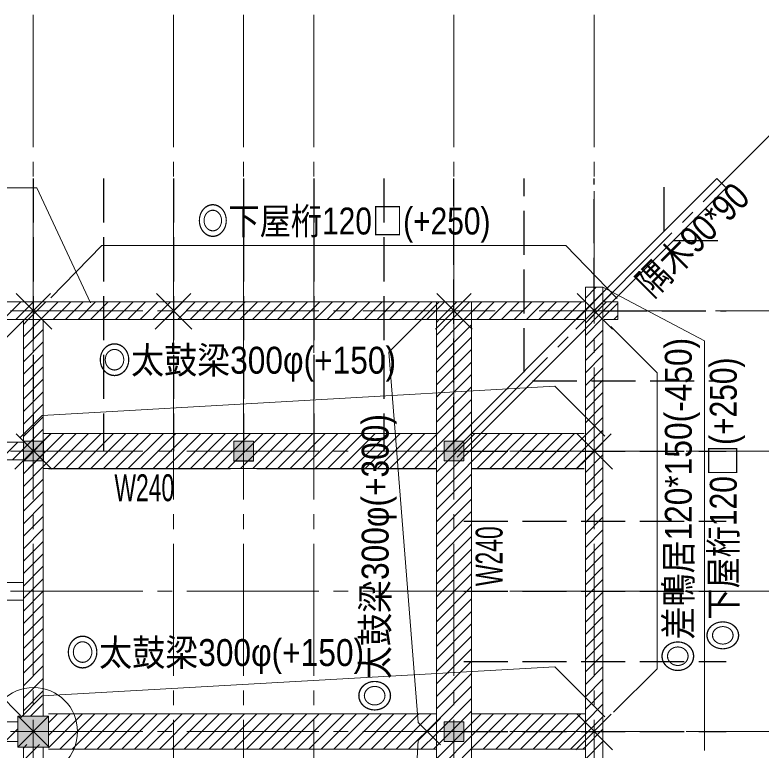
# Model space of a CAD drawing. Units: millimetres at full size, sheet at 1:100; details may follow other scales. Extents: x -20206 to -461, y -13906 to 13689.
# Drawn here: x -10177 to -5095, y -6166 to -1161 of the extents above; entities that cross this region are included whole.
import ezdxf
from ezdxf.enums import TextEntityAlignment as Align

# ---------------------------------------------------------------- set-up
doc = ezdxf.new("R2010")
doc.units = ezdxf.units.MM
doc.header["$LTSCALE"] = 100
doc.linetypes.add('CHAIN2', pattern=[12, 9, -1, 1, -1])
doc.linetypes.add('DASHED3', pattern=[4, 3, -1])
for name, color, linetype, lineweight in [('1-0_通り心', 253, 'CHAIN2', 9), ('1-1_構造・躯体', 7, 'Continuous', 18), ('1-3_仕上げ', 3, 'DASHED3', 25), ('1-4_見え掛り', 5, 'Continuous', 15), ('1-B_予備', 4, 'Continuous', 9), ('1-C_ハッチ', 253, 'Continuous', 9), ('1-E_文字', 3, 'Continuous', 9)]:
    doc.layers.add(name, color=color, linetype=linetype, lineweight=lineweight)
doc.styles.add('ＭＳ Ｐゴシック', font='')
doc.styles.get('ＭＳ Ｐゴシック').set_extended_font_data('MS PGothic')

msp = doc.modelspace()

# ---------------------------------------------------------------- linework, layer by layer
at = {"layer": '1-0_通り心'}
for p, q in [((-10051.7, -1161.4), (-10051.7, -13330)), ((-9096.7, -1161.4), (-9096.7, -13330)), ((-8619.2, -1161.4), (-8619.2, -13330)), ((-8141.7, -1161.4), (-8141.7, -13330)), ((-7186.7, -1161.4), (-7186.7, -13330)), ((-6231.7, -1161.4), (-6231.7, -13330)), ((-7186.7, -4130.5), (-4884.4, -1828.1)), ((-9096.7, -2531.3), (-9096.7, -3748)), ((-7186.7, -2531.3), (-7186.7, -3748)), ((-19806.3, -3175.5), (-4970.9, -3175.5)), ((-19806.3, -4130.5), (-4970.9, -4130.5)), ((-19806.3, -5085.5), (-4970.9, -5085.5)), ((-19806.3, -6040.5), (-4970.9, -6040.5))]:
    msp.add_line(p, q, dxfattribs=at)
at = {"layer": '1-1_構造・躯体', "color": 6, "lineweight": 20}
for points in [[(-10117.9, -4198), (-9982.9, -4198), (-9982.9, -4063), (-10117.9, -4063)], [(-8686.7, -4198), (-8551.7, -4198), (-8551.7, -4063), (-8686.7, -4063)], [(-8686.1, -4199.3), (-8551.1, -4199.3), (-8551.1, -4064.3), (-8686.1, -4064.3)], [(-7253.6, -4198), (-7118.6, -4198), (-7118.6, -4063), (-7253.6, -4063)], [(-7253.6, -6108), (-7118.6, -6108), (-7118.6, -5973), (-7253.6, -5973)]]:
    msp.add_lwpolyline(points, close=True, dxfattribs=at)
at = {"layer": '1-1_構造・躯体'}
msp.add_lwpolyline([(-10158.1, -6145.5), (-9948.1, -6145.5), (-9948.1, -5935.5), (-10158.1, -5935.5)], close=True, dxfattribs=at)
at = {"layer": '1-3_仕上げ'}
for p, q in [((-10051.7, -2275.5), (-10051.7, -4130.5)), ((-9574.2, -2275.5), (-9574.2, -4130.5)), ((-9096.7, -2275.5), (-9096.7, -4130.5)), ((-8619.2, -2275.5), (-8619.2, -4130.5)), ((-8141.7, -2275.5), (-8141.7, -4130.5)), ((-7664.2, -2275.5), (-7664.2, -4130.5)), ((-7186.7, -4063.6), (-7186.7, -2275.5)), ((-6709.2, -3594.6), (-6709.2, -2275.5)), ((-6231.7, -3115.5), (-6231.7, -2275.5)), ((-5754.2, -2634.3), (-5754.2, -2275.5)), ((-5690.6, -2698), (-5331.7, -2698)), ((-6171.7, -3175.5), (-5331.7, -3175.5)), ((-6650.9, -3653), (-5331.7, -3653)), ((-7119.9, -4130.5), (-5331.7, -4130.5)), ((-7119.9, -4608), (-5331.7, -4608)), ((-7119.9, -5085.5), (-5331.7, -5085.5)), ((-7119.9, -5563), (-5331.7, -5563)), ((-7119.9, -6040.5), (-5331.7, -6040.5))]:
    msp.add_line(p, q, dxfattribs=at)
at = {"layer": '1-4_見え掛り'}
for p, q in [((-6171.7, -3051.8), (-5395.4, -2275.5)), ((-6171.7, -3015.5), (-6291.7, -3015.5)), ((-6291.7, -3015.5), (-6291.7, -10975.5)), ((-6291.7, -3015.5), (-6171.7, -3015.5)), ((-6291.7, -3115.5), (-6291.7, -3015.5)), ((-6171.7, -3015.5), (-6171.7, -10975.5)), ((-7228.8, -4108.8), (-6171.7, -3051.8)), ((-17815.4, -3115.5), (-6299.2, -3115.5)), ((-7306.7, -3115.5), (-7306.7, -9986.8)), ((-7066.7, -3115.5), (-7066.7, -9916.8)), ((-6164.2, -3115.5), (-6071.7, -3115.5)), ((-6071.7, -3235.5), (-6071.7, -3115.5)), ((-17815.4, -3235.5), (-6299.2, -3235.5)), ((-10119.2, -5936.1), (-10119.2, -3243)), ((-9984.2, -5936.1), (-9984.2, -3243)), ((-6164.2, -3235.5), (-6071.7, -3235.5)), ((-9984.2, -4010.5), (-7306.7, -4010.5)), ((-9926.7, -4011.8), (-8709.2, -4011.8)), ((-8529.2, -4011.8), (-7306.7, -4011.8)), ((-6299.2, -4010.5), (-7066.7, -4010.5)), ((-7066.7, -4011.8), (-6299.2, -4011.8)), ((-13804.2, -4070.5), (-10119.2, -4070.5)), ((-13804.2, -4190.5), (-10119.2, -4190.5)), ((-9984.2, -4250.5), (-7306.7, -4250.5)), ((-9948.1, -4251.8), (-8709.2, -4251.8)), ((-8529.2, -4251.8), (-7306.7, -4251.8)), ((-7066.7, -4250.5), (-6299.2, -4250.5)), ((-7066.7, -4251.8), (-6299.2, -4251.8)), ((-13804.2, -5025.5), (-10119.2, -5025.5)), ((-13804.2, -5145.5), (-10119.2, -5145.5)), ((-9948.1, -5920.5), (-7306.7, -5920.5)), ((-7066.7, -5920.5), (-6291.7, -5920.5)), ((-13780.1, -5973), (-10157.7, -5973)), ((-7306.7, -6040.5), (-7066.7, -6040.5)), ((-13780.1, -6108), (-10157.7, -6108)), ((-10119.2, -9793), (-10119.2, -6144.1)), ((-9984.2, -9793), (-9984.2, -6144.1)), ((-9948.1, -6160.5), (-7306.7, -6160.5)), ((-7066.7, -6160.5), (-6291.7, -6160.5))]:
    msp.add_line(p, q, dxfattribs=at)
msp.add_lwpolyline([(-7165.1, -4172.5), (-5331.7, -2339.1), (-5395.4, -2275.5)], dxfattribs=at)
at = {"layer": '1-B_予備'}
for p, q in [((-13379.9, -2339.1), (-10028.7, -2339.1)), ((-9661.2, -3122), (-10028.7, -2339.1)), ((-9585.3, -2731.5), (-9932.3, -3086.5)), ((-9585.3, -2731.5), (-6424.9, -2731.5)), ((-6074.1, -3093), (-6424.9, -2731.5)), ((-7288.4, -3115.5), (-7629.8, -3456.8)), ((-10120.6, -3243), (-10480, -3602.4)), ((-6117.2, -3283.4), (-5802.9, -3597.7)), ((-7629.8, -3456.8), (-7430.7, -5979.2)), ((-5802.9, -5613), (-5802.9, -3597.7)), ((-10143, -4040.5), (-9990.4, -3887.9)), ((-10139.2, -5930.2), (-10480.6, -5588.9)), ((-6099.1, -5909.2), (-5802.9, -5613)), ((-10143, -5950.5), (-9990.4, -5797.9)), ((-7278.1, -5949.2), (-7430.7, -6101.8)), ((-7278.1, -6131.7), (-7430.7, -5979.2))]:
    msp.add_line(p, q, dxfattribs=at)
at = {"layer": '1-B_予備', "color": 3, "lineweight": 25}
for p, q in [((-10176.7, -3300.5), (-9934.9, -3058.6)), ((-9926.7, -3300.5), (-10168.6, -3058.6)), ((-9221.7, -3300.5), (-8979.9, -3058.6)), ((-8971.7, -3300.5), (-9213.6, -3058.6)), ((-7311.7, -3300.5), (-7069.9, -3058.6)), ((-7311.7, -3300.5), (-7069.9, -3058.6)), ((-7061.7, -3300.5), (-7303.6, -3058.6)), ((-7061.7, -3300.5), (-7303.6, -3058.6)), ((-6356.7, -3300.5), (-6114.9, -3058.6)), ((-6106.7, -3300.5), (-6348.6, -3058.6)), ((-10176.7, -4254.1), (-9934.9, -4012.3)), ((-9926.7, -4254.1), (-10168.6, -4012.3)), ((-6356.7, -4254.1), (-6114.9, -4012.3)), ((-6106.7, -4254.1), (-6348.6, -4012.3)), ((-10158.1, -6145.5), (-9948.1, -5935.5)), ((-9946.7, -6144.1), (-10155.4, -5935.5)), ((-6356.7, -6164.1), (-6114.9, -5922.3)), ((-6106.7, -6164.1), (-6348.6, -5922.3))]:
    msp.add_line(p, q, dxfattribs=at)
at = {"layer": '1-B_予備'}
for points in [[(-6171.7, -3015.5), (-5480.4, -3379.2), (-5480.4, -6168.6)], [(-6159.4, -4030.2), (-6500.8, -3688.8), (-9990.4, -3887.9)], [(-6159.4, -5940.2), (-6500.8, -5598.8), (-9990.4, -5797.9)], [(-7288.8, -10004.6), (-7630.1, -9663.2), (-7430.7, -6101.8)]]:
    msp.add_lwpolyline(points, dxfattribs=at)
at = {"layer": '1-B_予備', "color": 8}
for points in [[(-9982.9, -4063), (-10117.9, -4063), (-9982.9, -4198), (-10117.9, -4198)], [(-8551.7, -4063), (-8686.7, -4063), (-8551.7, -4198), (-8686.7, -4198)], [(-8551.1, -4064.3), (-8686.1, -4064.3), (-8551.1, -4199.3), (-8686.1, -4199.3)], [(-7118.6, -4063), (-7253.6, -4063), (-7118.6, -4198), (-7253.6, -4198)], [(-10158.1, -5935.5), (-10158.1, -6142.7), (-9948.1, -5935.5), (-9948.1, -6142.7)], [(-10157.7, -5973), (-10155.4, -5973), (-10157.7, -5935.5), (-10155.4, -5935.5)], [(-7118.6, -5973), (-7253.6, -5973), (-7118.6, -6108), (-7253.6, -6108)]]:
    msp.add_solid(points, dxfattribs=at)
at = {"layer": '1-C_ハッチ'}
for p, q in [((-6291.7, -3089.2), (-6218, -3015.5)), ((-6291.7, -3174.1), (-6171.7, -3054.1)), ((-10256.3, -3235.5), (-10136.3, -3115.5)), ((-10171.5, -3235.5), (-10051.5, -3115.5)), ((-10086.6, -3235.5), (-9966.6, -3115.5)), ((-10001.8, -3235.5), (-9881.8, -3115.5)), ((-9916.9, -3235.5), (-9796.9, -3115.5)), ((-9832.1, -3235.5), (-9712.1, -3115.5)), ((-9747.2, -3235.5), (-9627.2, -3115.5)), ((-9662.4, -3235.5), (-9542.4, -3115.5)), ((-9577.5, -3235.5), (-9457.5, -3115.5)), ((-9492.7, -3235.5), (-9372.7, -3115.5)), ((-9407.8, -3235.5), (-9287.8, -3115.5)), ((-9323, -3235.5), (-9203, -3115.5)), ((-9238.1, -3235.5), (-9118.1, -3115.5)), ((-9153.3, -3235.5), (-9033.3, -3115.5)), ((-9068.4, -3235.5), (-8948.4, -3115.5)), ((-8983.6, -3235.5), (-8863.6, -3115.5)), ((-8898.7, -3235.5), (-8778.7, -3115.5)), ((-8813.9, -3235.5), (-8693.9, -3115.5)), ((-8729, -3235.5), (-8609, -3115.5)), ((-8644.1, -3235.5), (-8524.1, -3115.5)), ((-8559.3, -3235.5), (-8439.3, -3115.5)), ((-8474.4, -3235.5), (-8354.4, -3115.5)), ((-8389.6, -3235.5), (-8269.6, -3115.5)), ((-8304.7, -3235.5), (-8184.7, -3115.5)), ((-8219.9, -3235.5), (-8099.9, -3115.5)), ((-8135, -3235.5), (-8015, -3115.5)), ((-8050.2, -3235.5), (-7930.2, -3115.5)), ((-7965.3, -3235.5), (-7845.3, -3115.5)), ((-7880.5, -3235.5), (-7760.5, -3115.5)), ((-7795.6, -3235.5), (-7675.6, -3115.5)), ((-7710.8, -3235.5), (-7590.8, -3115.5)), ((-7625.9, -3235.5), (-7505.9, -3115.5)), ((-7541.1, -3235.5), (-7421.1, -3115.5)), ((-7456.2, -3235.5), (-7336.2, -3115.5)), ((-7371.4, -3235.5), (-7251.4, -3115.5)), ((-7286.5, -3235.5), (-7166.5, -3115.5)), ((-7201.6, -3235.5), (-7081.6, -3115.5)), ((-7116.8, -3235.5), (-6996.8, -3115.5)), ((-7031.9, -3235.5), (-6911.9, -3115.5)), ((-6947.1, -3235.5), (-6827.1, -3115.5)), ((-6862.2, -3235.5), (-6742.2, -3115.5)), ((-6777.4, -3235.5), (-6657.4, -3115.5)), ((-6692.5, -3235.5), (-6572.5, -3115.5)), ((-6607.7, -3235.5), (-6487.7, -3115.5)), ((-6522.8, -3235.5), (-6402.8, -3115.5)), ((-6438, -3235.5), (-6318, -3115.5)), ((-6353.1, -3235.5), (-6233.1, -3115.5)), ((-6291.7, -3258.9), (-6171.7, -3138.9)), ((-6268.3, -3235.5), (-6148.3, -3115.5)), ((-6183.4, -3235.5), (-6071.7, -3123.8)), ((-10119.2, -3352.9), (-10001.8, -3235.5)), ((-10119.2, -3268.1), (-10086.6, -3235.5)), ((-7306.7, -3425.4), (-7116.8, -3235.5)), ((-7306.7, -3340.5), (-7201.6, -3235.5)), ((-7306.7, -3255.7), (-7286.5, -3235.5)), ((-6291.7, -3343.8), (-6171.7, -3223.8)), ((-6098.6, -3235.5), (-6071.7, -3208.6)), ((-10119.2, -3437.8), (-9984.2, -3302.8)), ((-7306.7, -3510.3), (-7066.7, -3270.3)), ((-6291.7, -3428.6), (-6171.7, -3308.6)), ((-10119.2, -3522.6), (-9984.2, -3387.6)), ((-7306.7, -3595.1), (-7066.7, -3355.1)), ((-6291.7, -3513.5), (-6171.7, -3393.5)), ((-7306.7, -3680), (-7066.7, -3440)), ((-10119.2, -3607.5), (-9984.2, -3472.5)), ((-6291.7, -3598.3), (-6171.7, -3478.3)), ((-10119.2, -3692.3), (-9984.2, -3557.3)), ((-7306.7, -3764.8), (-7066.7, -3524.8)), ((-6291.7, -3683.2), (-6171.7, -3563.2)), ((-10119.2, -3777.2), (-9984.2, -3642.2)), ((-7306.7, -3849.7), (-7066.7, -3609.7)), ((-6291.7, -3768), (-6171.7, -3648)), ((-7306.7, -3934.5), (-7066.7, -3694.5)), ((-10119.2, -3862), (-9984.2, -3727)), ((-6291.7, -3852.9), (-6171.7, -3732.9)), ((-7537.8, -4250.5), (-7066.7, -3779.4)), ((-10119.2, -3946.9), (-9984.2, -3811.9)), ((-6291.7, -3937.8), (-6171.7, -3817.8)), ((-10119.2, -4031.7), (-9984.2, -3896.7)), ((-7453, -4250.5), (-7066.7, -3864.2)), ((-6291.7, -4022.6), (-6171.7, -3902.6)), ((-7368.1, -4250.5), (-7066.7, -3949.1)), ((-10193.1, -4190.5), (-10014.5, -4011.8)), ((-10119.2, -4116.6), (-9984.2, -3981.6)), ((-10119.2, -4201.4), (-9929.6, -4011.8)), ((-10119.2, -4031.7), (-10099.3, -4011.8)), ((-10083.4, -4250.5), (-9844.8, -4011.8)), ((-9998.6, -4250.5), (-9759.9, -4011.8)), ((-9913.7, -4250.5), (-9675.1, -4011.8)), ((-9828.9, -4250.5), (-9590.2, -4011.8)), ((-9744, -4250.5), (-9505.4, -4011.8)), ((-9659.1, -4250.5), (-9420.5, -4011.8)), ((-9574.3, -4250.5), (-9335.7, -4011.8)), ((-9489.4, -4250.5), (-9250.8, -4011.8)), ((-9404.6, -4250.5), (-9165.9, -4011.8)), ((-9319.7, -4250.5), (-9081.1, -4011.8)), ((-9234.9, -4250.5), (-8996.2, -4011.8)), ((-9150, -4250.5), (-8911.4, -4011.8)), ((-9065.2, -4250.5), (-8826.5, -4011.8)), ((-8980.3, -4250.5), (-8741.7, -4011.8)), ((-8895.5, -4250.5), (-8656.8, -4011.8)), ((-8810.6, -4250.5), (-8572, -4011.8)), ((-8725.8, -4250.5), (-8487.1, -4011.8)), ((-8640.9, -4250.5), (-8402.3, -4011.8)), ((-8556.1, -4250.5), (-8317.4, -4011.8)), ((-8471.2, -4250.5), (-8232.6, -4011.8)), ((-8386.4, -4250.5), (-8147.7, -4011.8)), ((-8301.5, -4250.5), (-8062.9, -4011.8)), ((-8216.6, -4250.5), (-7978, -4011.8)), ((-8131.8, -4250.5), (-7893.2, -4011.8)), ((-8046.9, -4250.5), (-7808.3, -4011.8)), ((-7962.1, -4250.5), (-7723.5, -4011.8)), ((-7877.2, -4250.5), (-7638.6, -4011.8)), ((-7792.4, -4250.5), (-7553.7, -4011.8)), ((-7707.5, -4250.5), (-7468.9, -4011.8)), ((-7622.7, -4250.5), (-7384, -4011.8)), ((-7306.7, -4443.6), (-6874.9, -4011.8)), ((-7306.7, -4358.8), (-6959.8, -4011.8)), ((-7306.7, -4273.9), (-7044.6, -4011.8)), ((-7030.1, -4251.8), (-6790.1, -4011.8)), ((-6945.2, -4251.8), (-6705.2, -4011.8)), ((-6860.4, -4251.8), (-6620.4, -4011.8)), ((-6775.5, -4251.8), (-6535.5, -4011.8)), ((-6690.7, -4251.8), (-6450.7, -4011.8)), ((-6605.8, -4251.8), (-6365.8, -4011.8)), ((-6291.7, -4107.5), (-6171.7, -3987.5)), ((-6521, -4251.8), (-6291.7, -4022.6)), ((-10278, -4190.5), (-10158, -4070.5)), ((-10119.2, -4201.4), (-9984.2, -4066.4)), ((-6436.1, -4251.8), (-6291.7, -4107.5)), ((-6291.7, -4192.3), (-6171.7, -4072.3)), ((-10119.2, -4286.3), (-9984.2, -4151.3)), ((-6291.7, -4277.2), (-6171.7, -4157.2)), ((-6351.2, -4251.8), (-6291.7, -4192.3)), ((-10119.2, -4371.1), (-9984.2, -4236.1)), ((-6291.7, -4362), (-6171.7, -4242)), ((-7306.7, -4528.5), (-7066.7, -4288.5)), ((-10119.2, -4456), (-9984.2, -4321)), ((-6291.7, -4446.9), (-6171.7, -4326.9)), ((-10119.2, -4540.8), (-9984.2, -4405.8)), ((-7306.7, -4613.3), (-7066.7, -4373.3)), ((-6291.7, -4531.7), (-6171.7, -4411.7)), ((-7306.7, -4698.2), (-7066.7, -4458.2)), ((-10119.2, -4625.7), (-9984.2, -4490.7)), ((-6291.7, -4616.6), (-6171.7, -4496.6)), ((-7306.7, -4783), (-7066.7, -4543)), ((-10119.2, -4710.5), (-9984.2, -4575.5)), ((-6291.7, -4701.4), (-6171.7, -4581.4)), ((-10119.2, -4795.4), (-9984.2, -4660.4)), ((-7306.7, -4867.9), (-7066.7, -4627.9)), ((-6291.7, -4786.3), (-6171.7, -4666.3)), ((-7306.7, -4952.8), (-7066.7, -4712.8)), ((-10119.2, -4880.3), (-9984.2, -4745.3)), ((-6291.7, -4871.1), (-6171.7, -4751.1)), ((-7306.7, -5037.6), (-7066.7, -4797.6)), ((-10119.2, -4965.1), (-9984.2, -4830.1)), ((-6291.7, -4956), (-6171.7, -4836)), ((-10119.2, -5050), (-9984.2, -4915)), ((-7306.7, -5122.5), (-7066.7, -4882.5)), ((-6291.7, -5040.8), (-6171.7, -4920.8)), ((-7306.7, -5207.3), (-7066.7, -4967.3)), ((-10119.2, -5134.8), (-9984.2, -4999.8)), ((-6291.7, -5125.7), (-6171.7, -5005.7)), ((-7306.7, -5292.2), (-7066.7, -5052.2)), ((-10119.2, -5219.7), (-9984.2, -5084.7)), ((-6291.7, -5210.5), (-6171.7, -5090.5)), ((-10119.2, -5304.5), (-9984.2, -5169.5)), ((-7306.7, -5377), (-7066.7, -5137)), ((-6291.7, -5295.4), (-6171.7, -5175.4)), ((-7306.7, -5461.9), (-7066.7, -5221.9)), ((-10119.2, -5389.4), (-9984.2, -5254.4)), ((-6291.7, -5380.2), (-6171.7, -5260.2)), ((-7306.7, -5546.7), (-7066.7, -5306.7)), ((-10119.2, -5474.2), (-9984.2, -5339.2)), ((-6291.7, -5465.1), (-6171.7, -5345.1)), ((-10119.2, -5559.1), (-9984.2, -5424.1)), ((-7306.7, -5631.6), (-7066.7, -5391.6)), ((-6291.7, -5550), (-6171.7, -5430)), ((-7306.7, -5716.4), (-7066.7, -5476.4)), ((-10119.2, -5643.9), (-9984.2, -5508.9)), ((-6291.7, -5634.8), (-6171.7, -5514.8)), ((-7306.7, -5801.3), (-7066.7, -5561.3)), ((-10119.2, -5728.8), (-9984.2, -5593.8)), ((-6291.7, -5719.7), (-6171.7, -5599.7)), ((-10119.2, -5813.6), (-9984.2, -5678.6)), ((-7306.7, -5886.1), (-7066.7, -5646.1)), ((-6291.7, -5804.5), (-6171.7, -5684.5)), ((-7306.7, -5971), (-7066.7, -5731)), ((-10119.2, -5898.5), (-9984.2, -5763.5)), ((-6291.7, -5889.4), (-6171.7, -5769.4)), ((-7306.7, -6055.8), (-7066.7, -5815.8)), ((-10071.4, -5935.5), (-9984.2, -5848.3)), ((-6291.7, -5974.2), (-6171.7, -5854.2)), ((-9986.5, -5935.5), (-9984.2, -5933.2)), ((-9948.1, -6151.6), (-9716.9, -5920.5)), ((-9948.1, -6066.8), (-9801.8, -5920.5)), ((-9948.1, -5981.9), (-9886.6, -5920.5)), ((-9872.1, -6160.5), (-9632.1, -5920.5)), ((-9787.2, -6160.5), (-9547.2, -5920.5)), ((-9702.4, -6160.5), (-9462.4, -5920.5)), ((-9617.5, -6160.5), (-9377.5, -5920.5)), ((-9532.7, -6160.5), (-9292.7, -5920.5)), ((-9447.8, -6160.5), (-9207.8, -5920.5)), ((-9363, -6160.5), (-9123, -5920.5)), ((-9278.1, -6160.5), (-9038.1, -5920.5)), ((-9193.3, -6160.5), (-8953.3, -5920.5)), ((-9108.4, -6160.5), (-8868.4, -5920.5)), ((-9023.6, -6160.5), (-8783.6, -5920.5)), ((-8938.7, -6160.5), (-8698.7, -5920.5)), ((-8853.9, -6160.5), (-8613.9, -5920.5)), ((-8769, -6160.5), (-8529, -5920.5)), ((-8684.1, -6160.5), (-8444.1, -5920.5)), ((-8599.3, -6160.5), (-8359.3, -5920.5)), ((-8514.4, -6160.5), (-8274.4, -5920.5)), ((-8429.6, -6160.5), (-8189.6, -5920.5)), ((-8344.7, -6160.5), (-8104.7, -5920.5)), ((-8259.9, -6160.5), (-8019.9, -5920.5)), ((-8175, -6160.5), (-7935, -5920.5)), ((-8090.2, -6160.5), (-7850.2, -5920.5)), ((-8005.3, -6160.5), (-7765.3, -5920.5)), ((-7920.5, -6160.5), (-7680.5, -5920.5)), ((-7835.6, -6160.5), (-7595.6, -5920.5)), ((-7750.8, -6160.5), (-7510.8, -5920.5)), ((-7665.9, -6160.5), (-7425.9, -5920.5)), ((-7581.1, -6160.5), (-7341.1, -5920.5)), ((-7306.7, -6140.7), (-7066.7, -5900.7)), ((-7066.7, -6155.2), (-6831.9, -5920.5)), ((-7066.7, -6070.4), (-6916.8, -5920.5)), ((-7066.7, -5985.5), (-7001.7, -5920.5)), ((-6987.1, -6160.5), (-6747.1, -5920.5)), ((-6902.2, -6160.5), (-6662.2, -5920.5)), ((-6817.4, -6160.5), (-6577.4, -5920.5)), ((-6732.5, -6160.5), (-6492.5, -5920.5)), ((-6647.7, -6160.5), (-6407.7, -5920.5)), ((-6562.8, -6160.5), (-6322.8, -5920.5)), ((-6291.7, -6059.1), (-6171.7, -5939.1)), ((-7496.2, -6160.5), (-7306.7, -5971)), ((-7306.7, -6225.5), (-7066.7, -5985.5)), ((-6478, -6160.5), (-6291.7, -5974.2)), ((-10243.9, -6108), (-10158.1, -6022.2)), ((-6291.7, -6143.9), (-6171.7, -6023.9)), ((-7411.4, -6160.5), (-7306.7, -6055.8)), ((-7306.7, -6310.4), (-7066.7, -6070.4)), ((-6393.1, -6160.5), (-6291.7, -6059.1)), ((-10159, -6108), (-10158.1, -6107.1)), ((-10120.6, -6239.5), (-10010.2, -6129.1)), ((-10120.6, -6154.7), (-10095, -6129.1)), ((-7326.5, -6160.5), (-7306.7, -6140.7)), ((-6308.3, -6160.5), (-6291.7, -6143.9)), ((-6291.7, -6228.8), (-6171.7, -6108.8)), ((-7306.7, -6395.2), (-7066.7, -6155.2))]:
    msp.add_line(p, q, dxfattribs=at)
at = {"layer": '1-E_文字', "color": 4}
msp.add_circle((-10050.4, -6040.5), 300, dxfattribs=at)

# ---------------------------------------------------------------- texts
at = {"layer": '1-E_文字', "style": 'ＭＳ Ｐゴシック'}
for s, rotation, width, p in [('隅木90*90', 45, 0.85, (-5797.3, -3134.4)), ('◎差鴨居120*150(-450) ', 90, 0.9, (-5512.1, -5639.8)), ('◎下屋桁120□(+250)', 90, 0.85, (-5205.7, -5491.5)), ('◎太鼓梁300φ(+300)', 90, 0.9, (-7576.8, -5908.7)), ('W240', 90, 0.65, (-6800.8, -5050))]:
    msp.add_text(s, height=183.3, rotation=rotation, dxfattribs=dict(at, width=width)).set_placement(p, align=Align.BOTTOM_LEFT)
for s, width, p in [('◎下屋桁120□(+250)', 0.85, (-8935.4, -2711.2)), ('◎太鼓梁300φ(+150)', 0.9, (-9611.2, -3658.7)), ('W240', 0.65, (-9499.5, -4526.9)), ('◎太鼓梁300φ(+150)', 0.9, (-9828.7, -5649.1))]:
    msp.add_text(s, height=183.3, dxfattribs=dict(at, width=width)).set_placement(p, align=Align.BOTTOM_LEFT)

doc.saveas('drawing.dxf')
